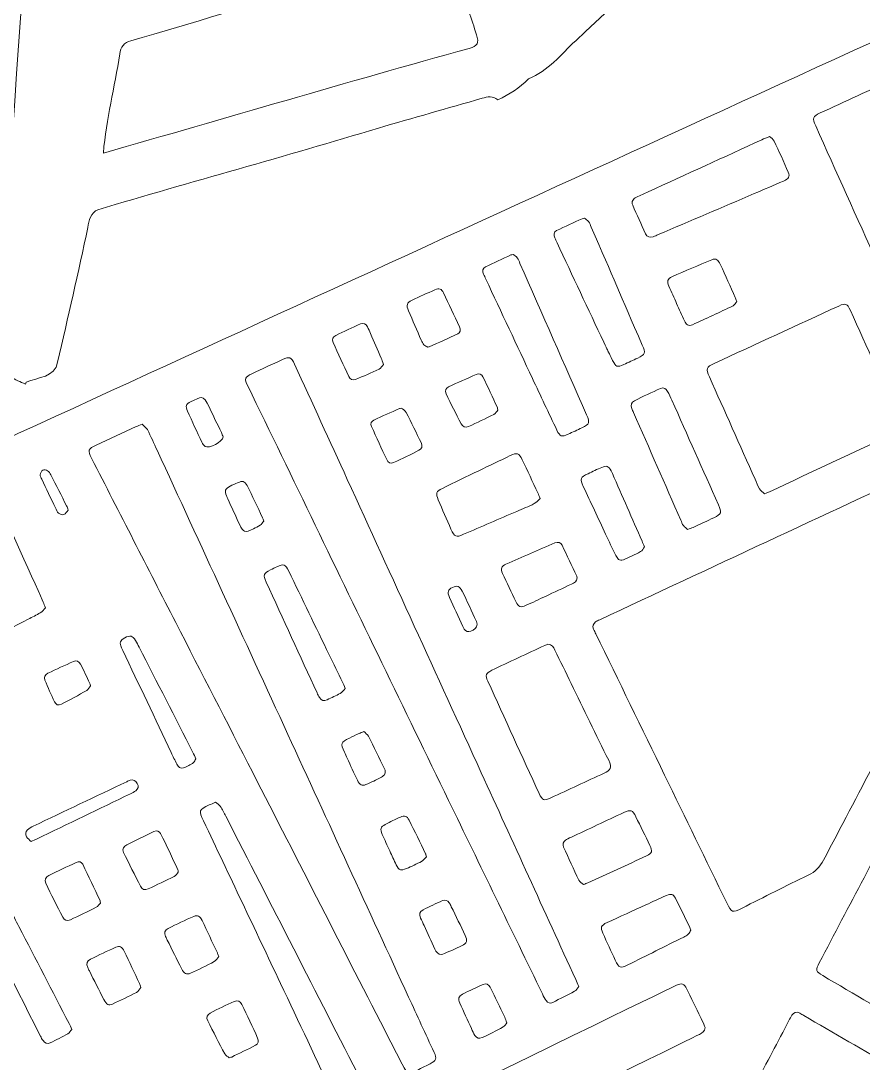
# Model space of a CAD drawing. Header units: centimetres. Extents: x 0 to 122, y -183 to 60.
# Drawn here: x 26.51 to 60.73, y -105.3 to -62.97 of the extents above; entities that cross this region are included whole.
import ezdxf

# ---------------------------------------------------------------- set-up
doc = ezdxf.new("R2010")
doc.units = ezdxf.units.CM
doc.header["$MEASUREMENT"] = 0
doc.layers.add('Layer 1', color=7, linetype='Continuous')
doc.layers.add('Layer 2', color=7, linetype='Continuous')

msp = doc.modelspace()

# ---------------------------------------------------------------- linework, layer by layer
at = {"layer": 'Layer 1', "lineweight": 0}
for points, knots in [([(84.744, -182.939), (68.311, -182.738), (51.881, -182.297), (35.448, -182.027), (34.747, -182.015), (34.045, -181.99), (33.344, -181.987), (33.108, -181.986), (32.921, -181.92), (32.773, -181.739), (21.919, -167.674), (11.193, -153.505), (0.347, -139.435), (-0.029, -138.974), (-0.057, -138.5), (0.064, -137.987), (1.37, -132.65), (2.713, -127.322), (4.032, -121.987), (6.97, -110.149), (9.924, -98.314), (12.847, -86.471), (12.95, -86.046), (13.192, -85.783), (13.57, -85.61), (29.662, -78.239), (45.744, -70.841), (61.843, -63.484), (62.255, -63.313), (62.695, -63.297), (63.101, -63.502), (78.911, -71.487), (94.708, -79.499), (110.514, -87.494), (110.875, -87.676), (111.089, -87.943), (111.175, -88.363), (114.742, -105.566), (118.315, -122.768), (121.898, -139.968), (121.98, -140.485), (122.12, -141.101), (121.799, -141.551), (119.046, -144.891), (116.275, -148.215), (113.515, -151.55), (104.903, -161.919), (96.332, -172.324), (87.704, -182.681), (87.512, -182.913), (87.281, -183.007), (86.973, -183), (86.231, -182.982), (85.487, -182.994), (84.744, -182.994), (84.744, -182.976), (84.744, -182.957), (84.744, -182.939)], [0, 0, 0, 0, 1, 1, 1, 2, 2, 2, 3, 3, 3, 4, 4, 4, 5, 5, 5, 6, 6, 6, 7, 7, 7, 8, 8, 8, 9, 9, 9, 10, 10, 10, 11, 11, 11, 12, 12, 12, 13, 13, 13, 14, 14, 14, 15, 15, 15, 16, 16, 16, 17, 17, 17, 18, 18, 18, 19, 19, 19, 19]), ([(62.275, -65.235), (62.18, -65.267), (62.099, -65.285), (62.025, -65.318), (61.011, -65.781), (59.996, -66.243), (58.985, -66.711), (58.669, -66.857), (58.656, -66.915), (58.8, -67.236), (60.473, -70.957), (62.146, -74.678), (63.819, -78.399), (63.982, -78.761), (64.026, -78.78), (64.374, -78.619), (66.245, -77.747), (68.115, -76.873), (69.987, -76.003), (70.196, -75.906), (70.331, -75.754), (70.435, -75.555), (71.23, -74.036), (72.03, -72.519), (72.828, -71.001), (72.991, -70.693), (72.974, -70.641), (72.662, -70.476), (72.625, -70.457), (72.588, -70.438), (72.551, -70.419), (70.443, -69.351), (68.335, -68.282), (66.226, -67.214), (65.057, -66.621), (63.889, -66.027), (62.719, -65.435), (62.572, -65.361), (62.42, -65.3), (62.275, -65.235)], [0, 0, 0, 0, 1, 1, 1, 2, 2, 2, 3, 3, 3, 4, 4, 4, 5, 5, 5, 6, 6, 6, 7, 7, 7, 8, 8, 8, 9, 9, 9, 10, 10, 10, 11, 11, 11, 12, 12, 12, 13, 13, 13, 13]), ([(56.923, -67.667), (56.802, -67.718), (56.707, -67.755), (56.614, -67.798), (55.075, -68.502), (53.537, -69.208), (51.998, -69.913), (51.838, -69.986), (51.677, -70.056), (51.52, -70.134), (51.389, -70.2), (51.298, -70.297), (51.368, -70.457), (51.538, -70.845), (51.71, -71.232), (51.89, -71.615), (51.949, -71.742), (52.063, -71.788), (52.202, -71.735), (52.27, -71.71), (52.336, -71.68), (52.402, -71.652), (53.703, -71.097), (55.003, -70.543), (56.303, -69.988), (56.702, -69.818), (57.102, -69.651), (57.498, -69.475), (57.707, -69.383), (57.758, -69.291), (57.686, -69.121), (57.503, -68.694), (57.312, -68.27), (57.114, -67.85), (57.079, -67.776), (56.99, -67.728), (56.923, -67.667)], [0, 0, 0, 0, 1, 1, 1, 2, 2, 2, 3, 3, 3, 4, 4, 4, 5, 5, 5, 6, 6, 6, 7, 7, 7, 8, 8, 8, 9, 9, 9, 10, 10, 10, 11, 11, 11, 12, 12, 12, 12]), ([(49.412, -70.988), (49.353, -70.998), (49.331, -70.997), (49.313, -71.005), (48.966, -71.164), (48.617, -71.318), (48.276, -71.489), (48.162, -71.546), (48.14, -71.664), (48.2, -71.785), (48.232, -71.85), (48.261, -71.916), (48.292, -71.982), (48.924, -73.328), (49.554, -74.674), (50.187, -76.02), (50.516, -76.721), (50.217, -76.065), (50.551, -76.764), (50.676, -77.028), (50.742, -77.048), (51.007, -76.927), (51.195, -76.841), (51.383, -76.756), (51.569, -76.667), (51.878, -76.518), (51.898, -76.461), (51.757, -76.141), (50.855, -74.089), (50.582, -73.394), (49.679, -71.343), (49.646, -71.268), (49.621, -71.185), (49.572, -71.121), (49.525, -71.061), (49.453, -71.021), (49.412, -70.988)], [0, 0, 0, 0, 1, 1, 1, 2, 2, 2, 3, 3, 3, 4, 4, 4, 5, 5, 5, 6, 6, 6, 7, 7, 7, 8, 8, 8, 9, 9, 9, 10, 10, 10, 11, 11, 11, 12, 12, 12, 12]), ([(46.518, -72.463), (46.459, -72.472), (46.437, -72.471), (46.419, -72.479), (46.072, -72.639), (45.723, -72.793), (45.382, -72.963), (45.268, -73.02), (45.246, -73.138), (45.306, -73.26), (45.338, -73.325), (45.368, -73.391), (45.398, -73.456), (46.03, -74.802), (46.661, -76.149), (47.293, -77.495), (47.622, -78.196), (47.953, -78.896), (48.286, -79.595), (48.412, -79.858), (48.478, -79.878), (48.743, -79.757), (48.93, -79.671), (49.119, -79.587), (49.305, -79.497), (49.613, -79.349), (49.633, -79.292), (49.493, -78.971), (48.591, -76.92), (47.688, -74.869), (46.785, -72.818), (46.752, -72.742), (46.727, -72.66), (46.678, -72.596), (46.631, -72.535), (46.559, -72.495), (46.518, -72.463)], [0, 0, 0, 0, 1, 1, 1, 2, 2, 2, 3, 3, 3, 4, 4, 4, 5, 5, 5, 6, 6, 6, 7, 7, 7, 8, 8, 8, 9, 9, 9, 10, 10, 10, 11, 11, 11, 12, 12, 12, 12]), ([(55.595, -74.37), (55.567, -74.298), (55.551, -74.249), (55.53, -74.203), (55.332, -73.761), (55.137, -73.317), (54.932, -72.878), (54.831, -72.66), (54.747, -72.607), (54.58, -72.675), (54.037, -72.897), (53.496, -73.127), (52.959, -73.366), (52.778, -73.446), (52.755, -73.547), (52.839, -73.745), (52.939, -73.983), (53.047, -74.217), (53.152, -74.452), (53.258, -74.688), (53.36, -74.924), (53.47, -75.157), (53.533, -75.29), (53.636, -75.385), (53.791, -75.314), (54.345, -75.063), (54.895, -74.806), (55.443, -74.542), (55.508, -74.511), (55.547, -74.427), (55.595, -74.37)], [0, 0, 0, 0, 1, 1, 1, 2, 2, 2, 3, 3, 3, 4, 4, 4, 5, 5, 5, 6, 6, 6, 7, 7, 7, 8, 8, 8, 9, 9, 9, 10, 10, 10, 10]), ([(43.035, -76.217), (43.078, -76.21), (43.089, -76.211), (43.098, -76.207), (43.484, -76.035), (43.874, -75.87), (44.255, -75.687), (44.366, -75.634), (44.393, -75.518), (44.333, -75.392), (44.115, -74.935), (43.907, -74.474), (43.683, -74.02), (43.597, -73.845), (43.504, -73.818), (43.33, -73.893), (43.017, -74.029), (42.707, -74.169), (42.401, -74.32), (42.183, -74.427), (42.16, -74.507), (42.26, -74.743), (42.429, -75.143), (42.601, -75.54), (42.775, -75.938), (42.803, -76.004), (42.832, -76.075), (42.881, -76.125), (42.926, -76.173), (42.997, -76.196), (43.035, -76.217)], [0, 0, 0, 0, 1, 1, 1, 2, 2, 2, 3, 3, 3, 4, 4, 4, 5, 5, 5, 6, 6, 6, 7, 7, 7, 8, 8, 8, 9, 9, 9, 10, 10, 10, 10]), ([(56.722, -82.178), (56.812, -82.141), (56.87, -82.12), (56.925, -82.094), (58.635, -81.296), (60.345, -80.499), (62.054, -79.698), (62.333, -79.568), (62.357, -79.5), (62.23, -79.218), (61.559, -77.721), (60.886, -76.225), (60.212, -74.729), (60.085, -74.446), (60.016, -74.422), (59.737, -74.551), (58.051, -75.327), (56.366, -76.104), (54.681, -76.883), (54.357, -77.033), (54.335, -77.1), (54.483, -77.431), (55.101, -78.815), (55.719, -80.2), (56.338, -81.585), (56.397, -81.717), (56.447, -81.854), (56.522, -81.977), (56.571, -82.057), (56.657, -82.114), (56.722, -82.178)], [0, 0, 0, 0, 1, 1, 1, 2, 2, 2, 3, 3, 3, 4, 4, 4, 5, 5, 5, 6, 6, 6, 7, 7, 7, 8, 8, 8, 9, 9, 9, 10, 10, 10, 10]), ([(41.242, -76.926), (41.203, -76.819), (41.178, -76.741), (41.146, -76.666), (41.004, -76.335), (40.861, -76.004), (40.717, -75.674), (40.676, -75.579), (40.638, -75.483), (40.589, -75.393), (40.527, -75.283), (40.43, -75.222), (40.306, -75.278), (39.968, -75.429), (39.631, -75.583), (39.3, -75.748), (39.191, -75.801), (39.135, -75.906), (39.194, -76.034), (39.403, -76.493), (39.611, -76.952), (39.827, -77.408), (39.879, -77.517), (39.974, -77.591), (40.104, -77.536), (40.426, -77.399), (40.747, -77.26), (41.063, -77.11), (41.136, -77.074), (41.185, -76.986), (41.242, -76.926)], [0, 0, 0, 0, 1, 1, 1, 2, 2, 2, 3, 3, 3, 4, 4, 4, 5, 5, 5, 6, 6, 6, 7, 7, 7, 8, 8, 8, 9, 9, 9, 10, 10, 10, 10]), ([(49.172, -102.192), (49.123, -102.078), (49.089, -101.992), (49.051, -101.908), (47.773, -99.11), (46.494, -96.311), (45.215, -93.512), (43.401, -89.54), (41.586, -85.567), (39.771, -81.595), (39.059, -80.036), (38.345, -78.478), (37.629, -76.92), (37.489, -76.615), (37.431, -76.595), (37.133, -76.729), (36.719, -76.917), (36.307, -77.107), (35.896, -77.3), (35.598, -77.44), (35.582, -77.496), (35.729, -77.799), (36.643, -79.685), (37.558, -81.571), (38.472, -83.457), (40.277, -87.183), (42.081, -90.91), (43.887, -94.636), (45.157, -97.256), (46.429, -99.875), (47.701, -102.494), (47.746, -102.587), (47.789, -102.683), (47.849, -102.765), (47.915, -102.855), (48.008, -102.894), (48.121, -102.836), (48.416, -102.687), (48.714, -102.544), (49.003, -102.386), (49.075, -102.347), (49.118, -102.256), (49.172, -102.192)], [0, 0, 0, 0, 1, 1, 1, 2, 2, 2, 3, 3, 3, 4, 4, 4, 5, 5, 5, 6, 6, 6, 7, 7, 7, 8, 8, 8, 9, 9, 9, 10, 10, 10, 11, 11, 11, 12, 12, 12, 13, 13, 13, 14, 14, 14, 14]), ([(45.888, -78.78), (45.877, -78.719), (45.878, -78.697), (45.87, -78.68), (45.674, -78.261), (45.482, -77.84), (45.278, -77.425), (45.23, -77.327), (45.124, -77.283), (45.012, -77.332), (44.636, -77.496), (44.258, -77.659), (43.887, -77.835), (43.779, -77.886), (43.719, -77.992), (43.783, -78.12), (43.983, -78.525), (44.183, -78.931), (44.391, -79.333), (44.452, -79.451), (44.556, -79.518), (44.699, -79.449), (45.041, -79.285), (45.386, -79.125), (45.724, -78.951), (45.798, -78.914), (45.845, -78.826), (45.888, -78.78)], [0, 0, 0, 0, 1, 1, 1, 2, 2, 2, 3, 3, 3, 4, 4, 4, 5, 5, 5, 6, 6, 6, 7, 7, 7, 8, 8, 8, 9, 9, 9, 9]), ([(53.599, -83.626), (53.69, -83.592), (53.758, -83.571), (53.823, -83.542), (54.104, -83.412), (54.386, -83.283), (54.664, -83.149), (54.974, -83), (54.993, -82.944), (54.849, -82.621), (54.219, -81.207), (53.588, -79.793), (52.957, -78.38), (52.902, -78.257), (52.849, -78.133), (52.783, -78.017), (52.723, -77.909), (52.627, -77.84), (52.5, -77.898), (52.143, -78.059), (51.787, -78.222), (51.436, -78.397), (51.312, -78.458), (51.268, -78.574), (51.328, -78.713), (51.352, -78.769), (51.377, -78.826), (51.402, -78.883), (52.041, -80.338), (52.681, -81.793), (53.32, -83.248), (53.353, -83.324), (53.378, -83.406), (53.426, -83.471), (53.472, -83.534), (53.543, -83.577), (53.599, -83.626)], [0, 0, 0, 0, 1, 1, 1, 2, 2, 2, 3, 3, 3, 4, 4, 4, 5, 5, 5, 6, 6, 6, 7, 7, 7, 8, 8, 8, 9, 9, 9, 10, 10, 10, 11, 11, 11, 12, 12, 12, 12]), ([(34.723, -79.865), (34.705, -79.818), (34.683, -79.749), (34.653, -79.685), (34.492, -79.35), (34.324, -79.018), (34.169, -78.68), (33.897, -78.085), (33.828, -78.251), (33.405, -78.444), (33.213, -78.531), (33.191, -78.62), (33.279, -78.818), (33.469, -79.242), (33.664, -79.664), (33.861, -80.084), (33.891, -80.147), (33.936, -80.212), (33.991, -80.252), (34.147, -80.363), (34.711, -80.078), (34.723, -79.865)], [0, 0, 0, 0, 1, 1, 1, 2, 2, 2, 3, 3, 3, 4, 4, 4, 5, 5, 5, 6, 6, 6, 7, 7, 7, 7]), ([(41.965, -78.696), (41.915, -78.709), (41.905, -78.711), (41.896, -78.715), (41.548, -78.869), (41.197, -79.019), (40.853, -79.182), (40.755, -79.228), (40.7, -79.327), (40.752, -79.443), (40.956, -79.893), (41.16, -80.344), (41.371, -80.792), (41.424, -80.904), (41.531, -80.969), (41.654, -80.912), (42, -80.752), (42.343, -80.586), (42.681, -80.41), (42.788, -80.355), (42.842, -80.253), (42.779, -80.123), (42.574, -79.706), (42.377, -79.286), (42.163, -78.874), (42.122, -78.794), (42.021, -78.744), (41.965, -78.696)], [0, 0, 0, 0, 1, 1, 1, 2, 2, 2, 3, 3, 3, 4, 4, 4, 5, 5, 5, 6, 6, 6, 7, 7, 7, 8, 8, 8, 9, 9, 9, 9]), ([(68.739, -78.693), (68.715, -78.668), (68.691, -78.643), (68.667, -78.619), (68.567, -78.658), (68.464, -78.692), (68.367, -78.737), (66.777, -79.477), (65.188, -80.219), (63.598, -80.961), (59.074, -83.072), (54.549, -85.183), (50.024, -87.295), (49.968, -87.321), (49.909, -87.344), (49.859, -87.38), (49.756, -87.454), (49.716, -87.553), (49.774, -87.677), (49.805, -87.742), (49.839, -87.806), (49.871, -87.871), (50.802, -89.783), (51.733, -91.695), (52.664, -93.607), (53.504, -95.333), (54.343, -97.06), (55.185, -98.786), (55.388, -99.202), (55.408, -99.206), (55.808, -99.006), (56.703, -98.558), (57.595, -98.104), (58.496, -97.668), (58.781, -97.531), (58.974, -97.339), (59.121, -97.059), (60.509, -94.406), (61.907, -91.759), (63.301, -89.109), (64.446, -86.935), (65.589, -84.761), (66.734, -82.586), (67.354, -81.408), (67.976, -80.23), (68.594, -79.05), (68.654, -78.937), (68.692, -78.812), (68.739, -78.693)], [0, 0, 0, 0, 1, 1, 1, 2, 2, 2, 3, 3, 3, 4, 4, 4, 5, 5, 5, 6, 6, 6, 7, 7, 7, 8, 8, 8, 9, 9, 9, 10, 10, 10, 11, 11, 11, 12, 12, 12, 13, 13, 13, 14, 14, 14, 15, 15, 15, 16, 16, 16, 16]), ([(31.438, -79.352), (31.332, -79.395), (31.265, -79.42), (31.199, -79.45), (30.655, -79.699), (30.11, -79.947), (29.567, -80.199), (29.235, -80.353), (29.215, -80.414), (29.381, -80.738), (30.521, -82.962), (31.66, -85.185), (32.801, -87.409), (33.843, -89.439), (34.887, -91.468), (35.928, -93.498), (37.774, -97.1), (39.618, -100.703), (41.464, -104.306), (41.667, -104.701), (41.868, -105.096), (42.077, -105.489), (42.203, -105.727), (42.278, -105.749), (42.521, -105.633), (42.726, -105.535), (42.93, -105.435), (43.131, -105.33), (43.391, -105.194), (43.416, -105.13), (43.296, -104.867), (42.952, -104.116), (42.605, -103.367), (42.259, -102.617), (40.624, -99.061), (38.99, -95.506), (37.355, -91.951), (35.586, -88.105), (33.816, -84.259), (32.047, -80.413), (31.917, -80.132), (31.792, -79.848), (31.649, -79.573), (31.602, -79.484), (31.505, -79.42), (31.438, -79.352)], [0, 0, 0, 0, 1, 1, 1, 2, 2, 2, 3, 3, 3, 4, 4, 4, 5, 5, 5, 6, 6, 6, 7, 7, 7, 8, 8, 8, 9, 9, 9, 10, 10, 10, 11, 11, 11, 12, 12, 12, 13, 13, 13, 14, 14, 14, 15, 15, 15, 15]), ([(47.605, -82.374), (47.565, -82.272), (47.542, -82.203), (47.512, -82.139), (47.301, -81.69), (47.09, -81.242), (46.876, -80.795), (46.743, -80.52), (46.674, -80.495), (46.394, -80.627), (45.965, -80.829), (45.538, -81.037), (45.111, -81.243), (44.618, -81.48), (44.124, -81.714), (43.634, -81.957), (43.378, -82.083), (43.354, -82.161), (43.465, -82.421), (43.635, -82.82), (43.808, -83.217), (43.983, -83.614), (44.127, -83.939), (44.177, -83.961), (44.497, -83.824), (45.218, -83.516), (45.937, -83.203), (46.656, -82.891), (46.893, -82.789), (47.133, -82.694), (47.364, -82.579), (47.456, -82.533), (47.526, -82.442), (47.605, -82.374)], [0, 0, 0, 0, 1, 1, 1, 2, 2, 2, 3, 3, 3, 4, 4, 4, 5, 5, 5, 6, 6, 6, 7, 7, 7, 8, 8, 8, 9, 9, 9, 10, 10, 10, 11, 11, 11, 11]), ([(28.433, -82.847), (28.404, -82.769), (28.391, -82.719), (28.368, -82.674), (28.154, -82.252), (27.94, -81.831), (27.722, -81.412), (27.689, -81.349), (27.648, -81.281), (27.592, -81.245), (27.54, -81.211), (27.44, -81.186), (27.401, -81.213), (27.345, -81.253), (27.306, -81.341), (27.295, -81.414), (27.286, -81.466), (27.332, -81.529), (27.358, -81.584), (27.542, -81.974), (27.727, -82.364), (27.914, -82.753), (27.949, -82.826), (27.981, -82.912), (28.04, -82.961), (28.095, -83.006), (28.197, -83.042), (28.255, -83.02), (28.328, -82.993), (28.379, -82.904), (28.433, -82.847)], [0, 0, 0, 0, 1, 1, 1, 2, 2, 2, 3, 3, 3, 4, 4, 4, 5, 5, 5, 6, 6, 6, 7, 7, 7, 8, 8, 8, 9, 9, 9, 10, 10, 10, 10]), ([(51.841, -84.336), (51.8, -84.236), (51.775, -84.169), (51.746, -84.103), (51.345, -83.186), (50.942, -82.269), (50.54, -81.353), (50.524, -81.315), (50.509, -81.276), (50.489, -81.24), (50.384, -81.052), (50.309, -81.022), (50.113, -81.105), (49.923, -81.185), (49.737, -81.273), (49.55, -81.361), (49.231, -81.513), (49.212, -81.568), (49.358, -81.879), (49.661, -82.524), (49.962, -83.169), (50.265, -83.813), (50.401, -84.103), (50.539, -84.392), (50.678, -84.68), (50.74, -84.808), (50.826, -84.925), (50.987, -84.859), (51.225, -84.762), (51.459, -84.651), (51.685, -84.528), (51.755, -84.49), (51.795, -84.395), (51.841, -84.336)], [0, 0, 0, 0, 1, 1, 1, 2, 2, 2, 3, 3, 3, 4, 4, 4, 5, 5, 5, 6, 6, 6, 7, 7, 7, 8, 8, 8, 9, 9, 9, 10, 10, 10, 11, 11, 11, 11]), ([(36.379, -83.287), (36.357, -83.224), (36.347, -83.185), (36.329, -83.148), (36.12, -82.713), (35.916, -82.275), (35.696, -81.845), (35.6, -81.657), (35.518, -81.643), (35.316, -81.727), (35.212, -81.771), (35.108, -81.816), (35.008, -81.869), (34.805, -81.977), (34.777, -82.056), (34.86, -82.266), (34.875, -82.304), (34.894, -82.341), (34.911, -82.378), (35.07, -82.723), (35.227, -83.07), (35.39, -83.414), (35.556, -83.762), (35.596, -83.773), (35.955, -83.6), (36.047, -83.555), (36.145, -83.518), (36.228, -83.459), (36.29, -83.415), (36.332, -83.342), (36.379, -83.287)], [0, 0, 0, 0, 1, 1, 1, 2, 2, 2, 3, 3, 3, 4, 4, 4, 5, 5, 5, 6, 6, 6, 7, 7, 7, 8, 8, 8, 9, 9, 9, 10, 10, 10, 10]), ([(27.508, -86.811), (27.471, -86.716), (27.448, -86.648), (27.418, -86.583), (27.284, -86.282), (25.656, -82.648), (25.522, -82.346), (25.404, -82.081), (25.308, -81.999), (24.999, -82.146), (24.181, -82.536), (23.353, -82.906), (22.529, -83.284), (22.051, -83.503), (21.572, -83.718), (21.096, -83.941), (20.833, -84.064), (20.811, -84.14), (20.942, -84.397), (21.133, -84.774), (22.813, -88.485), (23.011, -88.859), (23.136, -89.097), (23.212, -89.117), (23.453, -88.994), (24.571, -88.42), (25.689, -87.845), (26.807, -87.27), (26.972, -87.186), (27.141, -87.107), (27.299, -87.01), (27.38, -86.96), (27.441, -86.877), (27.508, -86.811)], [0, 0, 0, 0, 1, 1, 1, 2, 2, 2, 3, 3, 3, 4, 4, 4, 5, 5, 5, 6, 6, 6, 7, 7, 7, 8, 8, 8, 9, 9, 9, 10, 10, 10, 11, 11, 11, 11]), ([(49.11, -85.586), (49.104, -85.563), (49.1, -85.543), (49.092, -85.524), (48.894, -85.105), (48.702, -84.683), (48.494, -84.268), (48.441, -84.16), (48.332, -84.119), (48.203, -84.175), (47.541, -84.463), (46.877, -84.743), (46.218, -85.035), (46.028, -85.119), (45.996, -85.218), (46.081, -85.409), (46.253, -85.795), (46.431, -86.178), (46.616, -86.558), (46.727, -86.785), (46.805, -86.809), (47.034, -86.708), (47.298, -86.592), (47.558, -86.467), (47.819, -86.345), (48.174, -86.179), (48.528, -86.011), (48.883, -85.847), (48.999, -85.793), (49.102, -85.73), (49.11, -85.586)], [0, 0, 0, 0, 1, 1, 1, 2, 2, 2, 3, 3, 3, 4, 4, 4, 5, 5, 5, 6, 6, 6, 7, 7, 7, 8, 8, 8, 9, 9, 9, 10, 10, 10, 10]), ([(39.686, -90.084), (39.641, -89.977), (39.611, -89.901), (39.575, -89.827), (39.395, -89.456), (39.213, -89.086), (39.033, -88.715), (38.485, -87.583), (37.939, -86.449), (37.389, -85.318), (37.254, -85.04), (37.182, -85.018), (36.908, -85.144), (36.824, -85.183), (36.74, -85.223), (36.657, -85.265), (36.358, -85.419), (36.338, -85.469), (36.474, -85.766), (37.163, -87.265), (37.852, -88.764), (38.542, -90.263), (38.572, -90.328), (38.6, -90.396), (38.64, -90.455), (38.719, -90.57), (38.817, -90.619), (38.957, -90.546), (39.13, -90.455), (39.314, -90.383), (39.483, -90.285), (39.564, -90.238), (39.621, -90.15), (39.686, -90.084)], [0, 0, 0, 0, 1, 1, 1, 2, 2, 2, 3, 3, 3, 4, 4, 4, 5, 5, 5, 6, 6, 6, 7, 7, 7, 8, 8, 8, 9, 9, 9, 10, 10, 10, 11, 11, 11, 11]), ([(45.053, -87.468), (45.042, -87.439), (45.032, -87.399), (45.014, -87.362), (44.824, -86.951), (44.639, -86.537), (44.44, -86.129), (44.338, -85.923), (44.224, -85.891), (44.041, -85.982), (43.856, -86.074), (43.826, -86.164), (43.925, -86.387), (44.1, -86.783), (44.283, -87.175), (44.463, -87.569), (44.48, -87.606), (44.497, -87.646), (44.523, -87.676), (44.595, -87.76), (44.678, -87.808), (44.795, -87.755), (44.92, -87.699), (45.04, -87.642), (45.053, -87.468)], [0, 0, 0, 0, 1, 1, 1, 2, 2, 2, 3, 3, 3, 4, 4, 4, 5, 5, 5, 6, 6, 6, 7, 7, 7, 8, 8, 8, 8]), ([(33.617, -92.941), (33.575, -92.85), (33.539, -92.765), (33.498, -92.683), (32.77, -91.257), (32.043, -89.832), (31.315, -88.407), (31.268, -88.315), (31.222, -88.222), (31.167, -88.135), (31.042, -87.934), (30.947, -87.914), (30.73, -88.032), (30.534, -88.14), (30.508, -88.218), (30.601, -88.434), (30.618, -88.472), (30.637, -88.509), (30.654, -88.546), (31.308, -89.927), (31.961, -91.308), (32.615, -92.689), (32.69, -92.848), (32.766, -93.006), (32.848, -93.161), (32.904, -93.268), (32.989, -93.361), (33.118, -93.313), (33.261, -93.26), (33.397, -93.181), (33.526, -93.099), (33.571, -93.071), (33.586, -92.998), (33.617, -92.941)], [0, 0, 0, 0, 1, 1, 1, 2, 2, 2, 3, 3, 3, 4, 4, 4, 5, 5, 5, 6, 6, 6, 7, 7, 7, 8, 8, 8, 9, 9, 9, 10, 10, 10, 11, 11, 11, 11]), ([(47.922, -88.288), (47.891, -88.3), (47.841, -88.315), (47.795, -88.336), (47.075, -88.673), (46.354, -89.006), (45.637, -89.348), (45.396, -89.463), (45.369, -89.547), (45.48, -89.789), (46.173, -91.312), (46.868, -92.833), (47.565, -94.354), (47.695, -94.638), (47.758, -94.66), (48.04, -94.529), (48.761, -94.195), (49.478, -93.853), (50.201, -93.525), (50.451, -93.411), (50.547, -93.312), (50.392, -93.003), (49.872, -91.97), (49.376, -90.925), (48.87, -89.886), (48.648, -89.431), (48.424, -88.977), (48.2, -88.523), (48.145, -88.411), (48.092, -88.295), (47.922, -88.288)], [0, 0, 0, 0, 1, 1, 1, 2, 2, 2, 3, 3, 3, 4, 4, 4, 5, 5, 5, 6, 6, 6, 7, 7, 7, 8, 8, 8, 9, 9, 9, 10, 10, 10, 10]), ([(29.332, -89.98), (29.318, -89.917), (29.317, -89.895), (29.308, -89.877), (29.185, -89.616), (29.066, -89.353), (28.934, -89.097), (28.876, -88.985), (28.768, -88.937), (28.645, -88.992), (28.297, -89.147), (27.949, -89.304), (27.606, -89.47), (27.498, -89.522), (27.428, -89.62), (27.484, -89.75), (27.611, -90.044), (27.738, -90.337), (27.876, -90.625), (27.929, -90.737), (28.029, -90.796), (28.158, -90.727), (28.502, -90.541), (28.848, -90.358), (29.187, -90.162), (29.257, -90.121), (29.296, -90.027), (29.332, -89.98)], [0, 0, 0, 0, 1, 1, 1, 2, 2, 2, 3, 3, 3, 4, 4, 4, 5, 5, 5, 6, 6, 6, 7, 7, 7, 8, 8, 8, 9, 9, 9, 9]), ([(40.442, -91.835), (40.36, -91.867), (40.302, -91.887), (40.247, -91.913), (40.117, -91.975), (39.988, -92.039), (39.859, -92.103), (39.504, -92.281), (39.491, -92.316), (39.652, -92.666), (39.691, -92.75), (39.728, -92.835), (39.766, -92.919), (39.904, -93.218), (40.038, -93.52), (40.183, -93.815), (40.278, -94.01), (40.363, -94.054), (40.519, -93.989), (40.737, -93.898), (40.951, -93.795), (41.16, -93.685), (41.292, -93.616), (41.357, -93.508), (41.281, -93.353), (41.063, -92.909), (40.851, -92.462), (40.628, -92.021), (40.59, -91.946), (40.504, -91.896), (40.442, -91.835)], [0, 0, 0, 0, 1, 1, 1, 2, 2, 2, 3, 3, 3, 4, 4, 4, 5, 5, 5, 6, 6, 6, 7, 7, 7, 8, 8, 8, 9, 9, 9, 10, 10, 10, 10]), ([(26.921, -96.302), (27.015, -96.259), (27.081, -96.231), (27.146, -96.2), (28.419, -95.588), (29.691, -94.976), (30.963, -94.362), (31.037, -94.327), (31.113, -94.29), (31.177, -94.24), (31.28, -94.16), (31.304, -94.057), (31.232, -93.94), (31.167, -93.833), (31.081, -93.771), (30.95, -93.81), (30.901, -93.825), (30.855, -93.849), (30.809, -93.871), (29.543, -94.474), (28.277, -95.076), (27.012, -95.681), (26.93, -95.72), (26.847, -95.767), (26.778, -95.826), (26.688, -95.904), (26.687, -96.014), (26.744, -96.109), (26.789, -96.182), (26.861, -96.238), (26.921, -96.302)], [0, 0, 0, 0, 1, 1, 1, 2, 2, 2, 3, 3, 3, 4, 4, 4, 5, 5, 5, 6, 6, 6, 7, 7, 7, 8, 8, 8, 9, 9, 9, 10, 10, 10, 10]), ([(63.14, -104.083), (63.211, -104.006), (63.303, -103.937), (63.352, -103.846), (63.56, -103.465), (63.754, -103.077), (63.954, -102.692), (64.981, -100.712), (66.01, -98.733), (67.036, -96.752), (67.199, -96.437), (67.184, -96.387), (66.877, -96.217), (65.621, -95.523), (64.364, -94.832), (63.107, -94.14), (63.062, -94.115), (63.016, -94.092), (62.97, -94.069), (62.86, -94.012), (62.768, -94.044), (62.697, -94.135), (62.652, -94.191), (62.619, -94.256), (62.585, -94.32), (61.372, -96.622), (60.159, -98.924), (58.946, -101.227), (58.792, -101.521), (58.807, -101.587), (59.085, -101.75), (60.359, -102.495), (61.636, -103.236), (62.912, -103.977), (62.973, -104.013), (63.041, -104.038), (63.14, -104.083)], [0, 0, 0, 0, 1, 1, 1, 2, 2, 2, 3, 3, 3, 4, 4, 4, 5, 5, 5, 6, 6, 6, 7, 7, 7, 8, 8, 8, 9, 9, 9, 10, 10, 10, 11, 11, 11, 12, 12, 12, 12]), ([(34.415, -94.709), (34.309, -94.753), (34.233, -94.783), (34.159, -94.817), (33.738, -95.014), (33.731, -95.046), (33.93, -95.465), (34.974, -97.665), (36.016, -99.866), (37.058, -102.067), (37.796, -103.624), (38.531, -105.182), (39.268, -106.74), (39.299, -106.805), (39.327, -106.873), (39.367, -106.933), (39.464, -107.08), (39.54, -107.103), (39.705, -107.03), (39.856, -106.964), (40.004, -106.891), (40.152, -106.819), (40.62, -106.592), (40.625, -106.578), (40.383, -106.103), (40.374, -106.085), (40.363, -106.067), (40.354, -106.049), (38.515, -102.457), (36.676, -98.866), (34.836, -95.275), (34.766, -95.138), (34.697, -94.997), (34.61, -94.87), (34.563, -94.801), (34.477, -94.758), (34.415, -94.709)], [0, 0, 0, 0, 1, 1, 1, 2, 2, 2, 3, 3, 3, 4, 4, 4, 5, 5, 5, 6, 6, 6, 7, 7, 7, 8, 8, 8, 9, 9, 9, 10, 10, 10, 11, 11, 11, 12, 12, 12, 12]), ([(42.985, -96.92), (42.965, -96.855), (42.96, -96.824), (42.946, -96.796), (42.727, -96.342), (42.512, -95.885), (42.283, -95.435), (42.194, -95.26), (42.103, -95.236), (41.926, -95.312), (41.719, -95.402), (41.514, -95.501), (41.315, -95.608), (41.117, -95.713), (41.095, -95.795), (41.19, -96.011), (41.289, -96.237), (41.395, -96.46), (41.499, -96.685), (41.585, -96.872), (41.666, -97.062), (41.759, -97.245), (41.876, -97.474), (41.948, -97.5), (42.173, -97.4), (42.38, -97.309), (42.588, -97.217), (42.787, -97.109), (42.869, -97.065), (42.927, -96.977), (42.985, -96.92)], [0, 0, 0, 0, 1, 1, 1, 2, 2, 2, 3, 3, 3, 4, 4, 4, 5, 5, 5, 6, 6, 6, 7, 7, 7, 8, 8, 8, 9, 9, 9, 10, 10, 10, 10]), ([(49.366, -98.049), (49.445, -98.019), (49.493, -98.003), (49.539, -97.982), (50.337, -97.617), (51.136, -97.255), (51.932, -96.885), (52.153, -96.782), (52.176, -96.693), (52.066, -96.465), (51.878, -96.074), (51.686, -95.685), (51.494, -95.296), (51.361, -95.025), (51.288, -94.997), (51.01, -95.126), (50.289, -95.459), (49.569, -95.796), (48.849, -96.132), (48.774, -96.167), (48.696, -96.202), (48.633, -96.252), (48.546, -96.321), (48.506, -96.411), (48.558, -96.526), (48.765, -96.976), (48.966, -97.429), (49.18, -97.876), (49.215, -97.949), (49.306, -97.996), (49.366, -98.049)], [0, 0, 0, 0, 1, 1, 1, 2, 2, 2, 3, 3, 3, 4, 4, 4, 5, 5, 5, 6, 6, 6, 7, 7, 7, 8, 8, 8, 9, 9, 9, 10, 10, 10, 10]), ([(32.905, -97.548), (32.896, -97.49), (32.898, -97.468), (32.889, -97.45), (32.656, -96.958), (32.427, -96.463), (32.185, -95.976), (32.137, -95.88), (32.029, -95.843), (31.916, -95.898), (31.546, -96.077), (31.174, -96.252), (30.807, -96.435), (30.684, -96.496), (30.613, -96.604), (30.68, -96.742), (30.905, -97.204), (31.134, -97.664), (31.371, -98.121), (31.433, -98.24), (31.541, -98.296), (31.682, -98.228), (32.034, -98.059), (32.389, -97.897), (32.738, -97.72), (32.812, -97.683), (32.861, -97.595), (32.905, -97.548)], [0, 0, 0, 0, 1, 1, 1, 2, 2, 2, 3, 3, 3, 4, 4, 4, 5, 5, 5, 6, 6, 6, 7, 7, 7, 8, 8, 8, 9, 9, 9, 9]), ([(29.742, -98.8), (29.733, -98.742), (29.734, -98.72), (29.726, -98.702), (29.493, -98.209), (29.264, -97.715), (29.022, -97.227), (28.974, -97.132), (28.866, -97.095), (28.753, -97.15), (28.383, -97.328), (28.011, -97.504), (27.643, -97.687), (27.521, -97.748), (27.45, -97.856), (27.516, -97.993), (27.741, -98.455), (27.971, -98.916), (28.207, -99.372), (28.269, -99.492), (28.378, -99.548), (28.519, -99.48), (28.871, -99.311), (29.226, -99.149), (29.574, -98.972), (29.648, -98.934), (29.697, -98.847), (29.742, -98.8)], [0, 0, 0, 0, 1, 1, 1, 2, 2, 2, 3, 3, 3, 4, 4, 4, 5, 5, 5, 6, 6, 6, 7, 7, 7, 8, 8, 8, 9, 9, 9, 9]), ([(53.725, -99.903), (53.708, -99.853), (53.701, -99.822), (53.687, -99.795), (53.493, -99.396), (53.304, -98.995), (53.101, -98.601), (53.017, -98.436), (52.924, -98.412), (52.74, -98.491), (52.456, -98.613), (52.177, -98.747), (51.896, -98.876), (51.371, -99.116), (50.845, -99.352), (50.322, -99.596), (50.072, -99.713), (50.046, -99.789), (50.154, -100.028), (50.32, -100.394), (50.486, -100.76), (50.657, -101.124), (50.81, -101.449), (50.859, -101.467), (51.171, -101.312), (51.928, -100.936), (52.684, -100.558), (53.44, -100.18), (53.505, -100.148), (53.575, -100.119), (53.625, -100.07), (53.672, -100.023), (53.697, -99.952), (53.725, -99.903)], [0, 0, 0, 0, 1, 1, 1, 2, 2, 2, 3, 3, 3, 4, 4, 4, 5, 5, 5, 6, 6, 6, 7, 7, 7, 8, 8, 8, 9, 9, 9, 10, 10, 10, 11, 11, 11, 11]), ([(28.578, -103.933), (28.534, -103.838), (28.503, -103.763), (28.465, -103.691), (27.788, -102.38), (27.109, -101.069), (26.43, -99.759), (26.307, -99.521), (26.184, -99.283), (26.052, -99.049), (25.936, -98.843), (25.864, -98.821), (25.65, -98.912), (25.517, -98.968), (25.388, -99.032), (25.258, -99.096), (24.852, -99.294), (24.84, -99.324), (25.042, -99.724), (25.794, -101.217), (26.548, -102.709), (27.302, -104.201), (27.335, -104.265), (27.365, -104.332), (27.408, -104.39), (27.483, -104.492), (27.583, -104.537), (27.705, -104.476), (27.945, -104.358), (28.186, -104.24), (28.42, -104.11), (28.485, -104.074), (28.526, -103.994), (28.578, -103.933)], [0, 0, 0, 0, 1, 1, 1, 2, 2, 2, 3, 3, 3, 4, 4, 4, 5, 5, 5, 6, 6, 6, 7, 7, 7, 8, 8, 8, 9, 9, 9, 10, 10, 10, 11, 11, 11, 11]), ([(43.608, -100.894), (43.638, -100.883), (43.677, -100.871), (43.714, -100.854), (43.948, -100.748), (44.184, -100.645), (44.414, -100.532), (44.637, -100.422), (44.665, -100.337), (44.56, -100.116), (44.375, -99.725), (44.185, -99.337), (43.997, -98.948), (43.97, -98.893), (43.944, -98.834), (43.906, -98.787), (43.837, -98.702), (43.749, -98.651), (43.636, -98.704), (43.375, -98.825), (43.11, -98.939), (42.856, -99.074), (42.701, -99.157), (42.685, -99.245), (42.751, -99.409), (42.794, -99.514), (42.845, -99.615), (42.893, -99.718), (43.039, -100.036), (43.184, -100.354), (43.331, -100.671), (43.384, -100.786), (43.45, -100.89), (43.608, -100.894)], [0, 0, 0, 0, 1, 1, 1, 2, 2, 2, 3, 3, 3, 4, 4, 4, 5, 5, 5, 6, 6, 6, 7, 7, 7, 8, 8, 8, 9, 9, 9, 10, 10, 10, 11, 11, 11, 11]), ([(34.546, -100.975), (34.519, -100.899), (34.508, -100.859), (34.491, -100.822), (34.285, -100.384), (34.083, -99.945), (33.871, -99.509), (33.781, -99.324), (33.687, -99.275), (33.53, -99.344), (33.182, -99.498), (32.837, -99.66), (32.498, -99.833), (32.341, -99.913), (32.324, -100.001), (32.39, -100.166), (32.409, -100.214), (32.434, -100.259), (32.457, -100.305), (32.651, -100.691), (32.841, -101.08), (33.04, -101.464), (33.151, -101.678), (33.234, -101.724), (33.397, -101.65), (33.725, -101.502), (34.05, -101.347), (34.368, -101.179), (34.447, -101.137), (34.494, -101.036), (34.546, -100.975)], [0, 0, 0, 0, 1, 1, 1, 2, 2, 2, 3, 3, 3, 4, 4, 4, 5, 5, 5, 6, 6, 6, 7, 7, 7, 8, 8, 8, 9, 9, 9, 10, 10, 10, 10]), ([(31.383, -102.227), (31.355, -102.151), (31.345, -102.111), (31.328, -102.074), (31.122, -101.636), (30.919, -101.196), (30.708, -100.761), (30.617, -100.575), (30.524, -100.527), (30.367, -100.596), (30.019, -100.749), (29.674, -100.912), (29.335, -101.085), (29.178, -101.165), (29.161, -101.253), (29.227, -101.418), (29.246, -101.465), (29.271, -101.51), (29.294, -101.557), (29.488, -101.943), (29.678, -102.331), (29.877, -102.715), (29.988, -102.929), (30.07, -102.976), (30.233, -102.902), (30.561, -102.754), (30.886, -102.598), (31.205, -102.43), (31.283, -102.389), (31.331, -102.288), (31.383, -102.227)], [0, 0, 0, 0, 1, 1, 1, 2, 2, 2, 3, 3, 3, 4, 4, 4, 5, 5, 5, 6, 6, 6, 7, 7, 7, 8, 8, 8, 9, 9, 9, 10, 10, 10, 10]), ([(54.308, -103.853), (54.296, -103.822), (54.28, -103.773), (54.258, -103.727), (53.909, -103.012), (53.921, -103.014), (53.567, -102.302), (53.448, -102.062), (53.364, -102.037), (53.124, -102.152), (51.616, -102.873), (30.544, -113.144), (29.038, -113.868), (28.756, -114.004), (28.736, -114.066), (28.871, -114.346), (29.217, -115.062), (29.213, -115.056), (29.554, -115.775), (29.672, -116.023), (29.773, -116.117), (30.079, -115.956), (31.101, -115.418), (32.136, -114.903), (33.166, -114.378), (33.579, -114.166), (53.58, -104.392), (54.078, -104.135), (54.189, -104.078), (54.304, -104.023), (54.308, -103.853)], [0, 0, 0, 0, 1, 1, 1, 2, 2, 2, 3, 3, 3, 4, 4, 4, 5, 5, 5, 6, 6, 6, 7, 7, 7, 8, 8, 8, 9, 9, 9, 10, 10, 10, 10]), ([(46.256, -103.661), (46.221, -103.571), (46.199, -103.503), (46.168, -103.439), (46.026, -103.142), (45.882, -102.846), (45.738, -102.549), (45.685, -102.438), (45.638, -102.322), (45.574, -102.218), (45.511, -102.116), (45.419, -102.048), (45.288, -102.108), (45.008, -102.238), (44.724, -102.36), (44.451, -102.503), (44.285, -102.589), (44.263, -102.682), (44.343, -102.863), (44.497, -103.211), (44.658, -103.556), (44.818, -103.902), (44.861, -103.995), (44.901, -104.092), (44.957, -104.177), (45.026, -104.28), (45.124, -104.331), (45.249, -104.268), (45.534, -104.125), (45.821, -103.986), (46.102, -103.834), (46.166, -103.799), (46.207, -103.719), (46.256, -103.661)], [0, 0, 0, 0, 1, 1, 1, 2, 2, 2, 3, 3, 3, 4, 4, 4, 5, 5, 5, 6, 6, 6, 7, 7, 7, 8, 8, 8, 9, 9, 9, 10, 10, 10, 11, 11, 11, 11]), ([(34.973, -105.082), (35.033, -105.067), (35.054, -105.065), (35.073, -105.056), (35.397, -104.899), (35.724, -104.747), (36.043, -104.58), (36.154, -104.522), (36.187, -104.41), (36.129, -104.286), (35.914, -103.829), (35.703, -103.371), (35.482, -102.917), (35.424, -102.797), (35.321, -102.724), (35.177, -102.793), (34.852, -102.949), (34.525, -103.101), (34.205, -103.267), (34.083, -103.33), (34.032, -103.446), (34.1, -103.582), (34.328, -104.033), (34.555, -104.484), (34.792, -104.929), (34.831, -105.001), (34.924, -105.042), (34.973, -105.082)], [0, 0, 0, 0, 1, 1, 1, 2, 2, 2, 3, 3, 3, 4, 4, 4, 5, 5, 5, 6, 6, 6, 7, 7, 7, 8, 8, 8, 9, 9, 9, 9]), ([(58.244, -113.472), (58.303, -113.433), (58.372, -113.403), (58.416, -113.352), (58.468, -113.29), (58.501, -113.211), (58.539, -113.138), (59.449, -111.388), (60.359, -109.637), (61.267, -107.886), (61.591, -107.263), (61.912, -106.638), (62.23, -106.012), (62.346, -105.784), (62.323, -105.717), (62.114, -105.579), (62.071, -105.551), (62.026, -105.525), (61.981, -105.499), (60.759, -104.788), (59.536, -104.078), (58.313, -103.367), (58.26, -103.336), (58.205, -103.307), (58.152, -103.275), (58.016, -103.195), (57.913, -103.245), (57.834, -103.361), (57.787, -103.429), (57.753, -103.505), (57.715, -103.578), (57.261, -104.437), (56.807, -105.295), (56.355, -106.154), (55.532, -107.717), (54.71, -109.28), (53.89, -110.844), (53.745, -111.119), (53.766, -111.188), (54.041, -111.33), (55.38, -112.02), (56.722, -112.707), (58.063, -113.395), (58.117, -113.422), (58.175, -113.443), (58.244, -113.472)], [0, 0, 0, 0, 1, 1, 1, 2, 2, 2, 3, 3, 3, 4, 4, 4, 5, 5, 5, 6, 6, 6, 7, 7, 7, 8, 8, 8, 9, 9, 9, 10, 10, 10, 11, 11, 11, 12, 12, 12, 13, 13, 13, 14, 14, 14, 15, 15, 15, 15])]:
    msp.add_open_spline(points, degree=3, knots=knots, dxfattribs=at)
at = {"layer": 'Layer 2', "lineweight": 0}
for points, knots in [([(26.73, -77.638), (27.199, -77.442), (27.9, -77.452), (28.002, -76.834), (28.42, -75.011), (28.843, -73.189), (29.229, -71.358), (29.258, -71.081), (29.367, -70.753), (29.634, -70.639), (33.424, -69.506), (37.248, -68.479), (41.034, -67.323), (42.436, -66.915), (43.843, -66.523), (45.245, -66.115), (45.47, -66.05), (45.678, -66.002), (45.882, -66.174), (46.365, -65.971), (46.769, -65.692), (47.13, -65.325), (47.932, -65.008), (48.448, -64.333), (49.053, -63.775), (53.258, -59.855), (57.441, -55.91), (61.646, -51.988), (61.944, -51.709), (61.99, -51.707), (62.3, -51.999), (64.397, -53.978), (66.472, -55.98), (68.564, -57.965), (68.765, -58.157), (68.963, -58.405), (69.266, -58.396), (69.767, -58.339), (70.712, -58.432), (70.619, -57.68), (70.541, -57.17), (70.449, -56.688), (70.024, -56.298), (68.555, -54.946), (67.124, -53.551), (65.677, -52.173), (65.439, -51.939), (65.42, -51.846), (65.579, -51.542), (66.022, -50.695), (66.473, -49.852), (66.921, -49.008), (67.546, -47.829), (68.17, -46.648), (68.802, -45.472), (68.951, -45.196), (69.017, -45.174), (69.301, -45.317), (71.875, -46.61), (74.439, -47.925), (77.017, -49.212), (77.276, -49.339), (77.397, -49.488), (77.376, -49.795), (77.26, -51.493), (77.175, -53.193), (77.057, -54.891), (76.938, -56.589), (76.795, -58.285), (76.653, -59.981), (76.636, -60.191), (76.697, -60.322), (76.862, -60.443), (77.5, -60.962), (78.096, -60.826), (78.787, -60.467), (79.734, -50.995), (79.968, -41.453), (79.802, -31.938), (79.813, -31.579), (79.851, -31.532), (80.223, -31.521), (87.985, -31.282), (95.756, -31.487), (103.505, -31.961), (104.35, -32.037), (105.439, -31.801), (105.26, -30.713), (104.871, -27.929), (104.43, -25.153), (103.986, -22.377), (103.923, -21.979), (103.947, -21.929), (104.334, -21.871), (107.378, -21.426), (110.419, -20.949), (113.474, -20.595), (113.974, -20.57), (114.393, -20.4), (114.798, -20.096), (114.819, -19.731), (114.892, -19.356), (114.551, -19.103), (113.742, -18.413), (113.747, -18.405), (112.677, -18.557), (109.756, -18.97), (106.835, -19.385), (103.913, -19.8), (103.531, -19.854), (103.461, -19.819), (103.338, -19.429), (102.724, -17.46), (102.123, -15.486), (101.528, -13.511), (101.441, -13.222), (101.482, -13.137), (101.753, -13.015), (107.13, -10.641), (112.426, -8.089), (117.787, -5.68), (118.933, -5.153), (120.073, -4.61), (121.223, -4.088), (122.012, -3.741), (122.058, -2.379), (121.15, -2.173), (120.479, -2.008), (120.402, -2.03), (119.808, -2.364), (119.363, -2.602), (118.897, -2.799), (118.436, -3.007), (118.116, -3.151), (118.021, -3.123), (117.797, -2.829), (114.483, 1.572), (111.075, 5.906), (107.535, 10.127), (104.939, 13.158), (102.321, 16.172), (99.666, 19.152), (99.434, 19.41), (99.434, 19.509), (99.708, 19.74), (100.526, 20.427), (101.345, 21.112), (102.17, 21.791), (102.496, 22.059), (102.554, 22.037), (102.847, 21.698), (104.051, 20.304), (105.23, 18.887), (106.473, 17.53), (110.226, 13.524), (114.478, 10.009), (119.026, 6.944), (119.462, 6.603), (119.923, 6.667), (120.387, 6.826), (121.231, 7.246), (120.669, 8.498), (120.337, 9.131), (117.051, 15.164), (113.338, 20.948), (109.692, 26.768), (109.475, 27.118), (109.474, 27.146), (109.808, 27.365), (112.98, 29.467), (116.204, 31.329), (119.59, 33.103), (119.478, 33.789), (119.363, 34.502), (119.239, 35.266), (112.742, 32.319), (106.721, 28.199), (101.107, 23.792), (100.896, 23.622), (100.687, 23.552), (100.411, 23.592), (93.49, 24.582), (86.562, 25.532), (79.646, 26.562), (79.261, 26.627), (79.218, 26.678), (79.276, 27.062), (79.45, 28.215), (79.635, 29.367), (79.812, 30.521), (81.043, 38.596), (82.29, 46.67), (83.572, 54.737), (83.631, 55.104), (83.636, 55.417), (83.418, 55.77), (82.985, 56.47), (83.005, 56.501), (82.156, 56.694), (81.89, 56.426), (81.527, 56.344), (81.518, 55.904), (81.143, 53.402), (80.808, 50.882), (80.34, 48.403), (71.846, 45.323), (63.323, 42.234), (54.76, 39.129), (53.227, 43.217), (51.705, 47.313), (50.152, 51.395), (49.843, 52.226), (48.835, 52.255), (48.338, 51.811), (47.552, 51.11), (46.775, 50.401), (45.957, 49.661), (44.201, 51.339), (42.459, 53.005), (40.695, 54.691), (42.213, 56.148), (43.513, 57.256), (45.056, 58.679), (45.971, 59.514), (44.157, 59.957), (43.773, 59.893), (43.177, 59.794), (42.628, 59.447), (42.532, 59.36), (37.491, 54.79), (32.468, 50.2), (27.42, 45.639), (27.155, 45.404), (27.097, 45.409), (26.867, 45.658), (25.601, 47.034), (24.338, 48.412), (23.07, 49.786), (22.922, 49.946), (22.808, 50.193), (22.558, 50.189), (22.196, 50.184), (21.835, 50.132), (21.474, 50.086), (21.332, 49.996), (21.243, 49.807), (21.131, 49.675), (21.047, 49.57), (20.893, 49.47), (20.888, 49.363), (20.889, 49.046), (20.998, 48.717), (21.236, 48.493), (22.668, 46.945), (24.089, 45.386), (25.53, 43.846), (25.719, 43.65), (25.765, 43.454), (25.664, 43.197), (24.871, 41.17), (24.144, 39.117), (23.39, 37.075), (21.426, 31.763), (19.436, 26.461), (17.471, 21.15), (17.341, 20.798), (17.287, 20.755), (16.908, 20.873), (16.008, 21.153), (15.113, 21.445), (14.216, 21.735), (13.35, 22.063), (11.939, 22.597), (11.56, 21.372), (11.432, 21.044), (11.686, 20.39), (11.99, 20.172), (15.63, 17.546), (19.505, 15.269), (23.53, 13.286), (23.87, 13.112), (24.033, 12.922), (24.051, 12.525), (24.141, 10.676), (24.275, 8.83), (24.402, 6.983), (24.414, 6.725), (24.361, 6.666), (24.091, 6.646), (22.915, 6.559), (21.737, 6.48), (20.56, 6.396), (17.957, 6.204), (15.352, 6.02), (12.748, 5.839), (12.273, 5.806), (11.674, 5.344), (11.672, 4.955), (11.657, 4.282), (11.912, 3.558), (12.737, 3.701), (14.847, 3.897), (16.968, 3.973), (19.08, 4.156), (19.359, 4.182), (19.527, 4.09), (19.677, 3.869), (21.522, 1.164), (23.418, -1.505), (25.258, -4.213), (25.459, -4.522), (25.457, -4.568), (25.139, -4.784), (24.5, -5.218), (23.851, -5.64), (23.207, -6.068), (19.554, -8.517), (15.865, -10.916), (12.218, -13.373), (11.562, -13.873), (11.587, -14.871), (12.299, -15.297), (13.835, -16.412), (15.376, -17.522), (16.915, -18.633), (17.153, -18.795), (17.351, -18.978), (17.063, -19.222), (11.733, -24.338), (5.936, -30.216), (1.224, -35.691), (1.098, -35.822), (0.92, -36.102), (0.791, -36.231), (0.415, -36.609), (0.569, -37.078), (0.724, -37.51), (0.788, -37.688), (0.977, -37.843), (1.144, -37.957), (2.56, -38.925), (3.899, -40.986), (5.259, -42.032), (5.493, -42.212), (2.582, -46.665), (2.418, -46.904), (2.1, -47.368), (1.478, -48.329), (0.589, -49.629), (0.335, -50.001), (0.403, -50.455), (0.746, -50.75), (1.324, -51.297), (1.998, -51.256), (2.435, -50.708), (3.887, -48.599), (3.521, -49.041), (4.972, -46.932), (7.607, -43.094), (10.282, -39.283), (12.89, -35.427), (13.118, -35.088), (13.356, -34.982), (13.76, -35.025), (18.46, -35.53), (23.164, -36.001), (27.865, -36.494), (28.317, -36.544), (28.339, -36.575), (28.308, -37.017), (27.457, -49), (26.633, -60.984), (25.779, -72.966), (25.694, -74.159), (25.614, -75.352), (25.528, -76.544), (25.496, -76.983), (25.846, -77.176), (26.103, -77.412), (26.262, -77.557), (26.493, -77.623), (26.692, -77.724), (26.704, -77.696), (26.717, -77.667), (26.73, -77.638)], [0, 0, 0, 0, 1, 1, 1, 2, 2, 2, 3, 3, 3, 4, 4, 4, 5, 5, 5, 6, 6, 6, 7, 7, 7, 8, 8, 8, 9, 9, 9, 10, 10, 10, 11, 11, 11, 12, 12, 12, 13, 13, 13, 14, 14, 14, 15, 15, 15, 16, 16, 16, 17, 17, 17, 18, 18, 18, 19, 19, 19, 20, 20, 20, 21, 21, 21, 22, 22, 22, 23, 23, 23, 24, 24, 24, 25, 25, 25, 26, 26, 26, 27, 27, 27, 28, 28, 28, 29, 29, 29, 30, 30, 30, 31, 31, 31, 32, 32, 32, 33, 33, 33, 34, 34, 34, 35, 35, 35, 36, 36, 36, 37, 37, 37, 38, 38, 38, 39, 39, 39, 40, 40, 40, 41, 41, 41, 42, 42, 42, 43, 43, 43, 44, 44, 44, 45, 45, 45, 46, 46, 46, 47, 47, 47, 48, 48, 48, 49, 49, 49, 50, 50, 50, 51, 51, 51, 52, 52, 52, 53, 53, 53, 54, 54, 54, 55, 55, 55, 56, 56, 56, 57, 57, 57, 58, 58, 58, 59, 59, 59, 60, 60, 60, 61, 61, 61, 62, 62, 62, 63, 63, 63, 64, 64, 64, 65, 65, 65, 66, 66, 66, 67, 67, 67, 68, 68, 68, 69, 69, 69, 70, 70, 70, 71, 71, 71, 72, 72, 72, 73, 73, 73, 74, 74, 74, 75, 75, 75, 76, 76, 76, 77, 77, 77, 78, 78, 78, 79, 79, 79, 80, 80, 80, 81, 81, 81, 82, 82, 82, 83, 83, 83, 84, 84, 84, 85, 85, 85, 86, 86, 86, 87, 87, 87, 88, 88, 88, 89, 89, 89, 90, 90, 90, 91, 91, 91, 92, 92, 92, 93, 93, 93, 94, 94, 94, 95, 95, 95, 96, 96, 96, 97, 97, 97, 98, 98, 98, 99, 99, 99, 100, 100, 100, 101, 101, 101, 102, 102, 102, 103, 103, 103, 104, 104, 104, 105, 105, 105, 106, 106, 106, 107, 107, 107, 108, 108, 108, 109, 109, 109, 110, 110, 110, 111, 111, 111, 112, 112, 112, 113, 113, 113, 114, 114, 114, 115, 115, 115, 116, 116, 116, 117, 117, 117, 118, 118, 118, 119, 119, 119, 120, 120, 120, 121, 121, 121, 122, 122, 122, 123, 123, 123, 124, 124, 124, 125, 125, 125, 126, 126, 126, 127, 127, 127, 128, 128, 128, 128]), ([(29.86, -68.339), (29.977, -66.944), (30.317, -65.681), (30.525, -64.311), (30.574, -64.031), (30.693, -63.854), (30.98, -63.777), (33.451, -63.081), (35.897, -62.296), (38.36, -61.571), (40.052, -61.053), (41.748, -60.545), (43.424, -59.977), (43.819, -59.854), (43.912, -59.902), (44.037, -60.308), (44.174, -60.75), (44.272, -61.203), (44.408, -61.646), (44.602, -62.277), (44.822, -62.901), (45.019, -63.532), (45.128, -63.88), (45.073, -63.982), (44.722, -64.087), (39.742, -65.465), (34.837, -66.922), (29.86, -68.339)], [0, 0, 0, 0, 1, 1, 1, 2, 2, 2, 3, 3, 3, 4, 4, 4, 5, 5, 5, 6, 6, 6, 7, 7, 7, 8, 8, 8, 9, 9, 9, 9])]:
    msp.add_open_spline(points, degree=3, knots=knots, dxfattribs=at)

doc.saveas('drawing.dxf')
